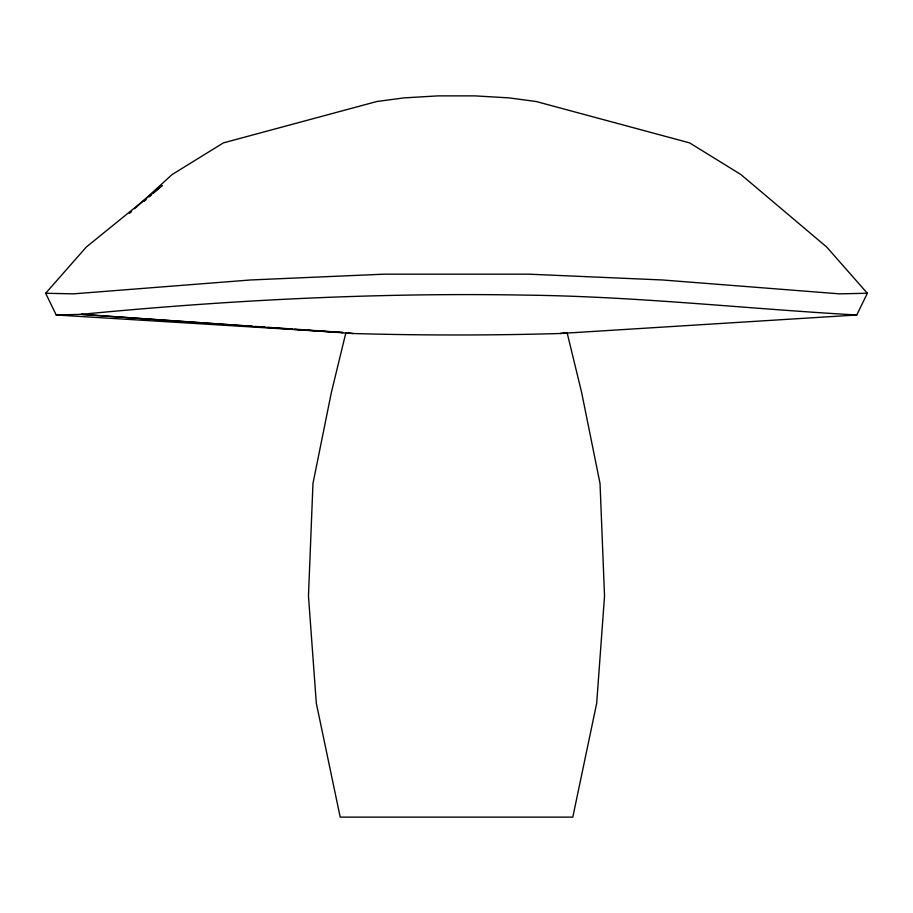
<?xml version="1.0" encoding="UTF-8"?>
<svg xmlns="http://www.w3.org/2000/svg" width="913" height="913" viewBox="0 0 913 913"><rect width="100%" height="100%" fill="white"/><g stroke="black" fill="none" stroke-linecap="round" stroke-linejoin="round"><path stroke-width="1.37" d="M153.635 193.042L162.183 185.522L86.324 247.024L45.65 293.267L56.218 314.985L81.177 314.346L352.943 333.507C421.954 335.47 491.046 335.47 560.057 333.507L856.782 314.985L867.35 293.267L826.676 247.024L740.911 174.554L689.612 142.885L536.125 101.503L508.986 97.885L474.817 95.876L438.183 95.876L404.014 97.885L376.875 101.503L223.388 142.885L172.089 174.554L134.622 208.712M129.418 213.459L131.506 211.565M144.014 201.488L146.16 199.616M149.367 196.797L151.501 194.914M560.057 333.507L567.121 332.72L581.649 392.556L600.035 483.491L604.532 596.041L596.68 703.284L572.793 817.124L340.207 817.124L316.32 703.284L308.468 596.041L312.965 483.491L331.351 392.556L345.879 332.72L352.943 333.507M867.35 293.267L839.469 293.849L662.45 279.971L528.844 274.174L384.156 274.174L250.55 279.971L73.531 293.849L45.65 293.267M856.782 314.985C747.062 308.834 637.616 296.508 527.577 295.15C378.518 292.411 229.517 300 81.177 314.346L200.084 322.597M56.218 314.985L343.048 332.537L333.142 331.83M202.914 322.791L252.456 326.226M255.286 326.432L265.192 327.116M268.034 327.311L292.092 328.977M294.922 329.182L304.828 329.867M307.67 330.061L317.576 330.746M320.406 330.951L330.312 331.636"/></g></svg>
